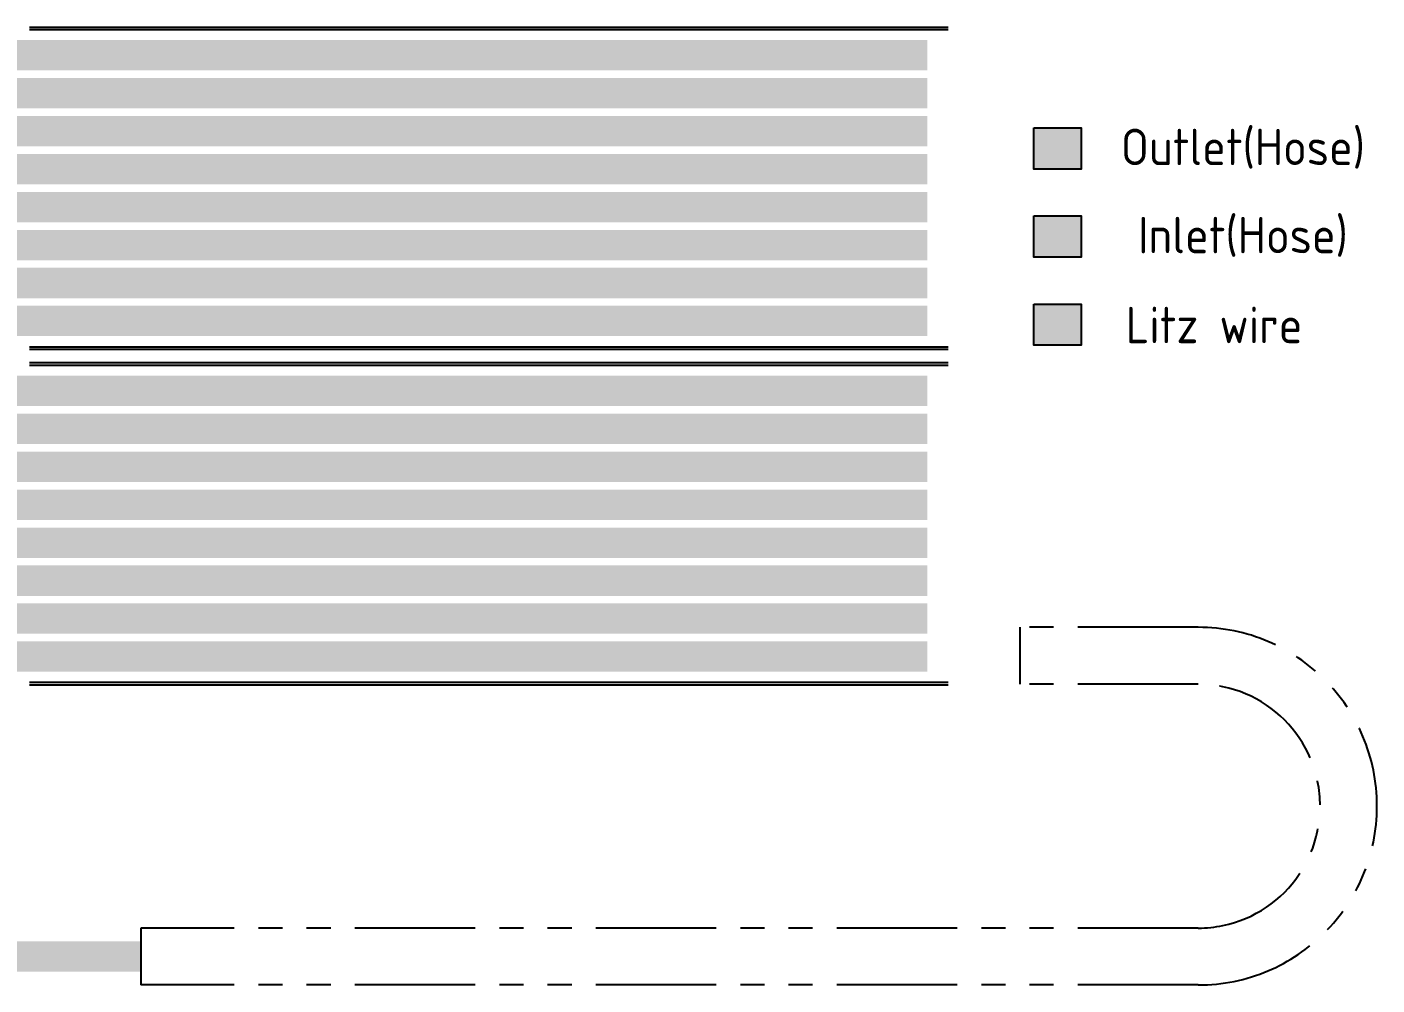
# Model space of a CAD drawing. Header units: millimetres. Extents: x -4251 to 2609, y -1673 to 4048.
# Drawn here: x -3541.6 to -3185.8, y 1990.7 to 2243 of the extents above; entities that cross this region are included whole.
import ezdxf

# ---------------------------------------------------------------- set-up
doc = ezdxf.new("R2010")
doc.units = ezdxf.units.MM
doc.linetypes.add('PHANTOM', pattern=[63.5, 31.75, -6.35, 6.35, -6.35, 6.35, -6.35])
doc.styles.get("Standard").update_dxf_attribs({"font": 'ISOCP.SHX', "bigfont": 'WHGTXT.SHX'})

msp = doc.modelspace()

# ---------------------------------------------------------------- hatches: boundary and pattern name
h = msp.add_hatch(color=1)
h.dxf.hatch_style = 1
h.paths.add_polyline_path([(-3276.2499, 2216.4596), (-3263.7849, 2216.4596), (-3263.7849, 2205.6113), (-3276.2499, 2205.6113)])
h = msp.add_hatch(color=5)
h.dxf.hatch_style = 1
h.paths.add_polyline_path([(-3276.2499, 2193.2489), (-3263.7849, 2193.2489), (-3263.7849, 2182.4005), (-3276.2499, 2182.4005)])
h = msp.add_hatch(color=256)
h.dxf.hatch_style = 1
h.paths.add_polyline_path([(-3276.2499, 2170.0381), (-3263.7849, 2170.0381), (-3263.7849, 2159.1898), (-3276.2499, 2159.1898)])

# ---------------------------------------------------------------- linework, layer by layer
at = {"color": 4}
for p, q in [((-3540.9202, 2243.0237), (-3298.8416, 2243.0237)), ((-3540.9202, 2242.3641), (-3298.8416, 2242.3641)), ((-3540.9202, 2158.8233), (-3298.8416, 2158.8233)), ((-3540.9202, 2158.1637), (-3298.8416, 2158.1637)), ((-3540.9202, 2154.6187), (-3298.8416, 2154.6187)), ((-3540.9202, 2153.9591), (-3298.8416, 2153.9591)), ((-3540.9202, 2070.4183), (-3298.8416, 2070.4183)), ((-3540.9202, 2069.7587), (-3298.8416, 2069.7587))]:
    msp.add_line(p, q, dxfattribs=at)
at = {"color": 6, "linetype": 'PHANTOM'}
for p, q in [((-3232.9611, 2084.9062), (-3279.9972, 2084.9062)), ((-3279.9972, 2084.9062), (-3279.9972, 2069.9062)), ((-3232.9611, 2069.9062), (-3279.9972, 2069.9062)), ((-3232.9611, 2005.6834), (-3511.5652, 2005.6834)), ((-3511.5652, 2005.6834), (-3511.5652, 1990.6834)), ((-3232.9611, 1990.6834), (-3511.5652, 1990.6834))]:
    msp.add_line(p, q, dxfattribs=at)
at = {"color": 1, "const_width": 8}
for points in [[(-3544.674, 2235.5937), (-3304.3281, 2235.5937)], [(-3544.674, 2215.5937), (-3304.3281, 2215.5937)], [(-3544.674, 2195.5937), (-3304.3281, 2195.5937)], [(-3544.674, 2175.5937), (-3304.3281, 2175.5937)]]:
    msp.add_lwpolyline(points, dxfattribs=at)
at = {"const_width": 8}
for points in [[(-3544.674, 2225.5937), (-3304.3281, 2225.5937)], [(-3544.674, 2205.5937), (-3304.3281, 2205.5937)], [(-3544.674, 2185.5937), (-3304.3281, 2185.5937)], [(-3544.674, 2165.5937), (-3304.3281, 2165.5937)], [(-3544.674, 2137.1887), (-3304.3281, 2137.1887)], [(-3544.674, 2117.1887), (-3304.3281, 2117.1887)], [(-3544.674, 2097.1887), (-3304.3281, 2097.1887)], [(-3544.674, 2077.1887), (-3304.3281, 2077.1887)], [(-3556.9348, 1998.1834), (-3511.5652, 1998.1834)]]:
    msp.add_lwpolyline(points, dxfattribs=at)
for points in [[(-3276.2499, 2216.4596), (-3263.7849, 2216.4596), (-3263.7849, 2205.6113), (-3276.2499, 2205.6113)], [(-3276.2499, 2193.2489), (-3263.7849, 2193.2489), (-3263.7849, 2182.4005), (-3276.2499, 2182.4005)], [(-3276.2499, 2170.0381), (-3263.7849, 2170.0381), (-3263.7849, 2159.1898), (-3276.2499, 2159.1898)]]:
    msp.add_lwpolyline(points, close=True)
at = {"color": 5, "const_width": 8}
for points in [[(-3544.674, 2147.1887), (-3304.3281, 2147.1887)], [(-3544.674, 2127.1887), (-3304.3281, 2127.1887)], [(-3544.674, 2107.1887), (-3304.3281, 2107.1887)], [(-3544.674, 2087.1887), (-3304.3281, 2087.1887)]]:
    msp.add_lwpolyline(points, dxfattribs=at)
at = {"color": 6, "linetype": 'PHANTOM'}
for radius in [47.1114, 32.1114]:
    msp.add_arc((-3232.9611, 2037.7948), radius, 270, 90, dxfattribs=at)

# ---------------------------------------------------------------- texts
at = {"color": 2, "char_height": 9.6, "attachment_point": 5}
for s, insert in [('\\A1;Outlet(Hose)', (-3221.175, 2210.9621)), ('\\A1;Inlet(Hose)', (-3221.175, 2187.7513)), ('\\A1;Litz wire', (-3228.7868, 2164.5405))]:
    msp.add_mtext(s, dxfattribs=dict(at, insert=insert))

doc.saveas('drawing.dxf')
